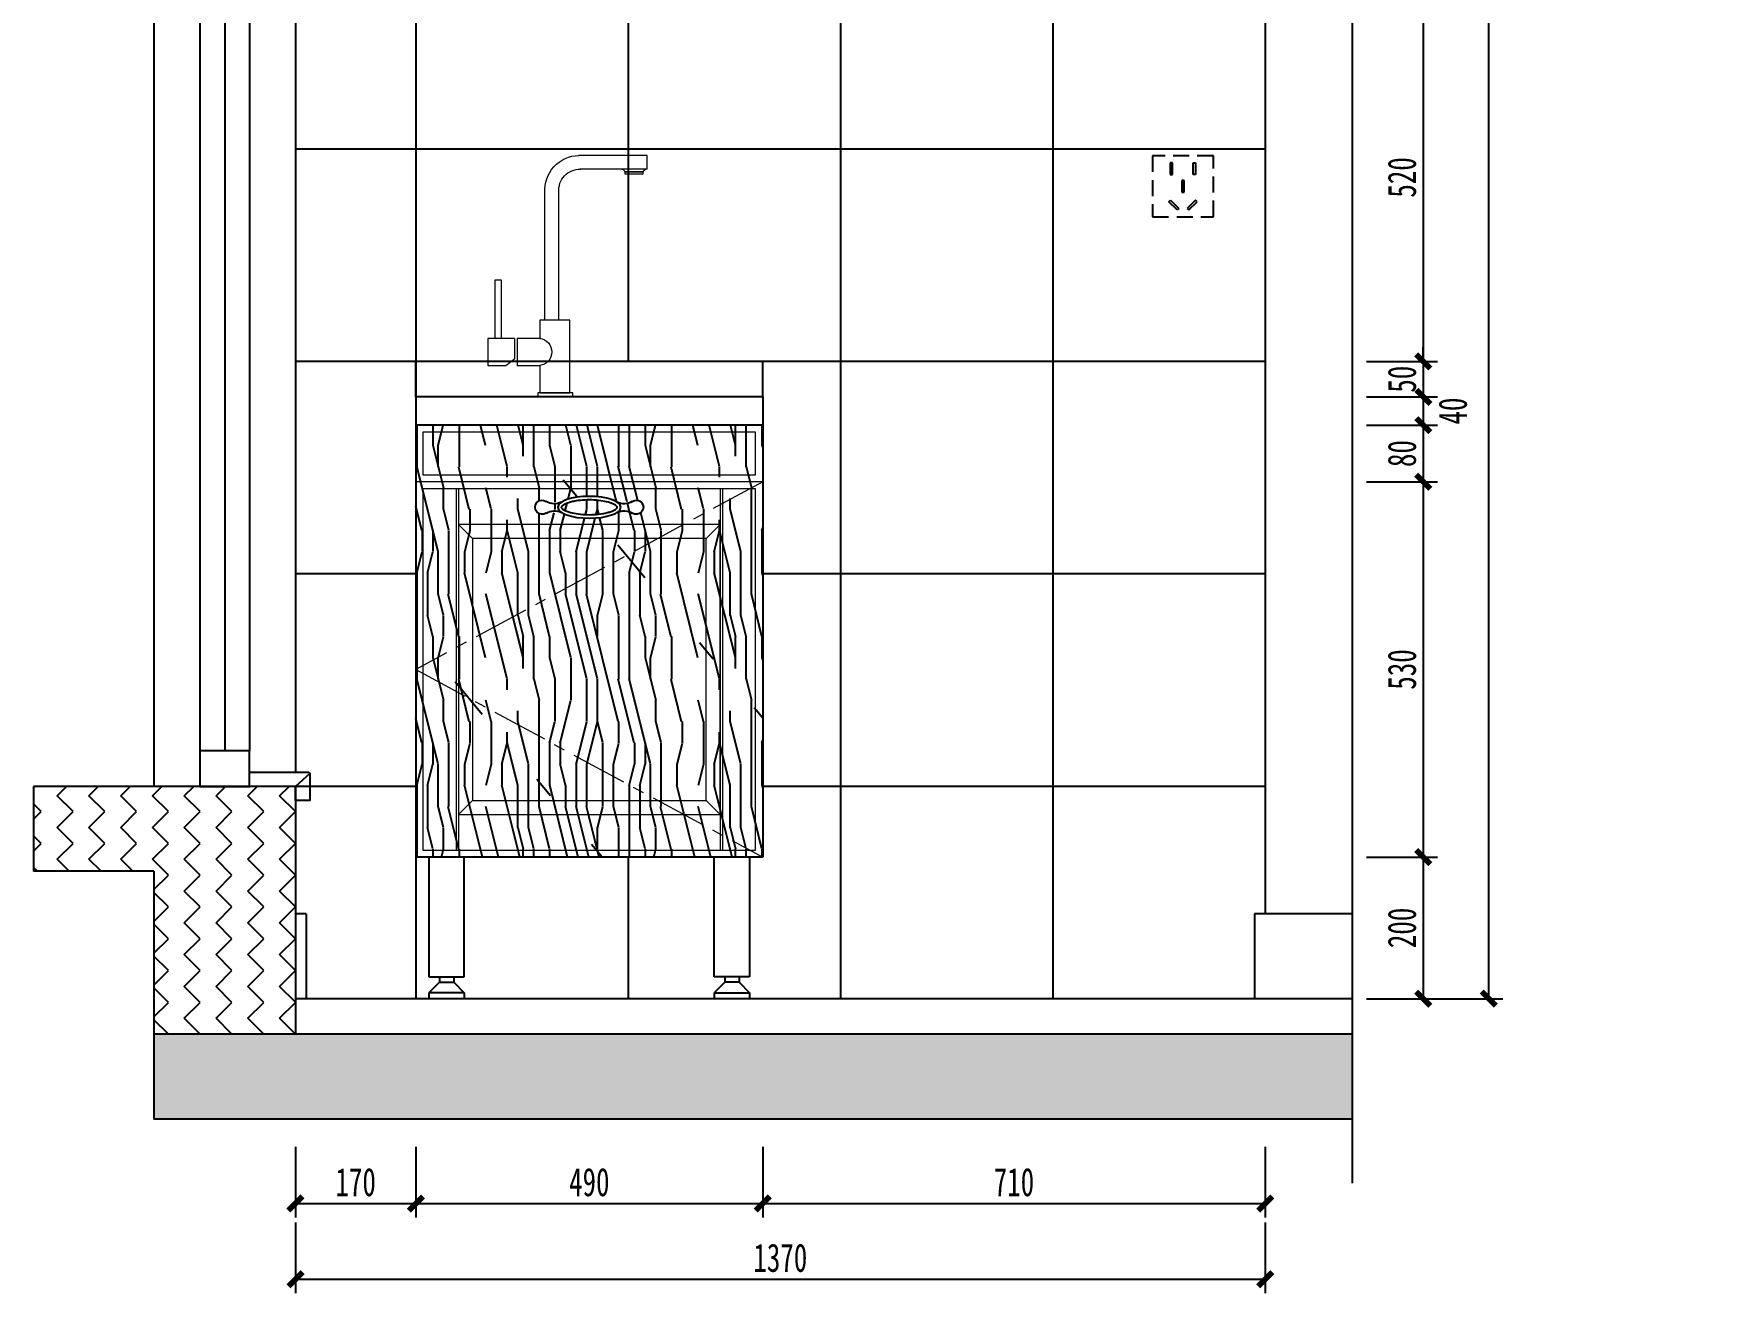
# Model space of a CAD drawing. Header units: millimetres. Extents: x 3111864 to 3154170, y -3068724 to -3044687.
# Drawn here: x 3144485 to 3146862, y -3051195 to -3049415 of the extents above; entities that cross this region are included whole.
import ezdxf

# ---------------------------------------------------------------- set-up
doc = ezdxf.new("R2010")
doc.units = ezdxf.units.MM
doc.header["$LTSCALE"] = 500
doc.header["$MEASUREMENT"] = 0
doc.header["$PDMODE"] = 2
doc.linetypes.add('CENTER', pattern=[50.8, 31.75, -6.35, 6.35, -6.35])
doc.linetypes.add('DASHED', pattern=[19.05, 12.7, -6.35])
doc.layers.get('0').update_dxf_attribs({"linetype": 'CONTINUOUS'})
doc.layers.get('DEFPOINTS').update_dxf_attribs({"linetype": 'CONTINUOUS'})
for name, color, linetype in [('A-土建墙（含管井、立管）', 6, 'CONTINUOUS'), ('E-开关插座点位', 7, 'DASHED'), ('E-楼板、墙体', 6, 'CONTINUOUS'), ('E-立面填充', 250, 'CONTINUOUS'), ('E-立面窗、幕墙', 146, 'CONTINUOUS'), ('E-立面轮廓线', 4, 'CONTINUOUS'), ('E-立面造型线', 3, 'CONTINUOUS'), ('W-尺寸', 5, 'CONTINUOUS'), ('W-索引符号', 2, 'CONTINUOUS'), ('ZB_厨柜', 7, 'CONTINUOUS'), ('柜体', 2, 'CONTINUOUS')]:
    doc.layers.add(name, color=color, linetype=linetype)
doc.layers.add('电器', color=85, linetype='CONTINUOUS', lineweight=15)
doc.layers.add('辅助线', color=252, linetype='CONTINUOUS', lineweight=13)
doc.styles.add('DIM', font='SimSun.ttf', dxfattribs={"width": 0.7})
doc.dimstyles.new('20', dxfattribs={"dimscale": 20, "dimtxt": 2, "dimasz": 1, "dimexe": 1, "dimexo": 1, "dimgap": 0.5, "dimtad": 1, "dimdec": 0, "dimzin": 0, "dimdsep": 46, "dimtxsty": 'DIM', "dimblk": 'ARCHTICK', "dimcen": 0, "dimclrd": 5, "dimclre": 5, "dimclrt": 35, "dimadec": 0, "dimazin": 0, "dimtfac": 0.5, "dimtdec": 0, "dimtix": 1, "dimtmove": 2, "dimatfit": 2, "dimldrblk": 'A', "dimfxl": 0, "dimtolj": 1, "dimtzin": 0, "dimlwd": -1, "dimlwe": -1, "dimarcsym": 0})

# ---------------------------------------------------------------- blocks, each defined once
blk = doc.blocks.new('182')
at = {"layer": 'ZB_厨柜', "color": 253}
for centre, radius, start, end in [((71329.5, -32480.6), 10, 55.1094, 304.8906), ((71346.9, -32452.8), 22.8, 239.4342, 295.2951), ((71445.2, -32452.8), 22.8, 244.7079, 300.5688), ((71462.5, -32480.6), 10, 234.9056, 124.8807), ((71346.9, -32508.5), 22.8, 64.7049, 120.5658), ((71445.2, -32508.4), 22.8, 59.4372, 115.298)]:
    blk.add_arc(centre, radius, start, end, dxfattribs=at)
blk.add_ellipse((71396, -32480.6), major_axis=(-44.6, 0), ratio=0.345562, dxfattribs=at)
blk.add_open_spline([(71356.4, -32480.6), (71356.4, -32480.6), (71356.4, -32480.7), (71356.4, -32480.8), (71356.5, -32480.9), (71356.7, -32481.3), (71356.8, -32481.5), (71357.3, -32482), (71357.5, -32482.3), (71358.6, -32483.2), (71359.5, -32483.8), (71361.9, -32485.1), (71363.4, -32485.8), (71366.6, -32487), (71368.5, -32487.6), (71372.5, -32488.6), (71374.6, -32489.1), (71380.7, -32490.1), (71384.9, -32490.6), (71393.4, -32491.1), (71397.8, -32491.1), (71406.4, -32490.7), (71410.6, -32490.2), (71418.3, -32489), (71421.8, -32488.1), (71426.8, -32486.5), (71428.6, -32485.8), (71431.5, -32484.4), (71432.7, -32483.7), (71434.2, -32482.6), (71434.6, -32482.2), (71435.2, -32481.5), (71435.4, -32481.2), (71435.6, -32480.9), (71435.6, -32480.8), (71435.7, -32480.6), (71435.7, -32480.6), (71435.7, -32480.6), (71435.7, -32480.5), (71435.6, -32480.4), (71435.6, -32480.2), (71435.3, -32479.9), (71435.2, -32479.7), (71434.7, -32479.2), (71434.5, -32478.9), (71433.4, -32478), (71432.4, -32477.3), (71429.9, -32476), (71428.5, -32475.3), (71425.1, -32474.1), (71423.2, -32473.5), (71419.1, -32472.5), (71416.9, -32472), (71410.7, -32471), (71406.5, -32470.6), (71397.9, -32470.1), (71393.5, -32470.1), (71384.9, -32470.6), (71380.8, -32471.1), (71373.1, -32472.4), (71369.6, -32473.3), (71364.7, -32474.9), (71363.1, -32475.6), (71360.3, -32476.9), (71359.2, -32477.6), (71357.8, -32478.7), (71357.4, -32479.1), (71356.8, -32479.8), (71356.6, -32480), (71356.5, -32480.4), (71356.4, -32480.5), (71356.4, -32480.6), (71356.4, -32480.6), (71356.4, -32480.6)], degree=3, knots=[0, 0, 0, 0, 0.09599, 0.09599, 0.19198, 0.19198, 0.28797, 0.28797, 0.38396, 0.38396, 0.56459, 0.56459, 0.74522, 0.74522, 0.92585, 0.92585, 1.10648, 1.10648, 1.409669, 1.409669, 1.712859, 1.712859, 2.016048, 2.016048, 2.319237, 2.319237, 2.516071, 2.516071, 2.712905, 2.712905, 2.839586, 2.839586, 2.966267, 2.966267, 3.06056, 3.06056, 3.154854, 3.154854, 3.249148, 3.249148, 3.343442, 3.343442, 3.437735, 3.437735, 3.532029, 3.532029, 3.714701, 3.714701, 3.897373, 3.897373, 4.080045, 4.080045, 4.262717, 4.262717, 4.567087, 4.567087, 4.871458, 4.871458, 5.175828, 5.175828, 5.480199, 5.480199, 5.672389, 5.672389, 5.86458, 5.86458, 5.989753, 5.989753, 6.114926, 6.114926, 6.208858, 6.208858, 6.283185, 6.283185, 6.283185, 6.283185], dxfattribs=at)
blk = doc.blocks.new('SDFDF')
at = {"layer": 'E-立面填充', "ltscale": 0.15}
h = blk.add_hatch(dxfattribs=at)
h.set_pattern_fill('PANEL', color=256, scale=300, angle=90, style=0, pattern_type=2)
h.set_pattern_definition([(50, (93675.53, -41357.24), (-229.81333, 192.8363), [60, -90, 30, -120]), (90, (93668.03, -41147.24), (-300, 2e-14), [60, -240]), (90, (93653.03, -41177.24), (-300, 2e-14), [30, -270]), (90, (93645.53, -41342.24), (-300, 2e-14), [15, -210, 15, -60]), (90, (93630.53, -41237.24), (-300, 2e-14), [60, -90, 15, -135]), (90, (93623.03, -41312.24), (-300, 2e-14), [45, -255]), (90, (93615.53, -41237.24), (-300, 2e-14), [90, -210]), (90, (93608.03, -41327.24), (-300, 2e-14), [60, -240]), (90, (93600.53, -41207.24), (-300, 2e-14), [150, -150]), (90, (93585.53, -41297.24), (-300, 2e-14), [30, -90, 60, -120]), (90, (93578.03, -41087.24), (-300, 2e-14), [60, -240]), (90, (93570.53, -41147.24), (-300, 2e-14), [30, -270]), (90, (93563.03, -41207.24), (-300, 2e-14), [30, -270]), (90, (93555.53, -41357.24), (-300, 2e-14), [60, -240]), (90, (93548.03, -41207.24), (-300, 2e-14), [60, -240]), (90, (93533.03, -41207.24), (-300, 2e-14), [60, -60, 60, -120]), (90, (93518.03, -41267.24), (-300, 2e-14), [30, -150, 60, -60]), (90, (93510.53, -41207.24), (-300, 2e-14), [90, -210]), (90, (93495.53, -41207.24), (-300, 2e-14), [60, -240]), (90, (93488.03, -41327.24), (-300, 2e-14), [90, -120, 30, -60]), (90, (93473.03, -41327.24), (-300, 2e-14), [150, -150]), (90, (93465.53, -41147.24), (-300, 2e-14), [30, -270]), (90, (93458.03, -41237.24), (-300, 2e-14), [60, -240]), (90, (93450.53, -41297.24), (-300, 2e-14), [30, -120, 30, -120]), (90, (93443.03, -41327.24), (-300, 2e-14), [30, -90, 60, -120]), (90, (93435.53, -41267.24), (-300, 2e-14), [30, -150, 30, -90]), (90, (93428.03, -41207.24), (-300, 2e-14), [90, -210]), (90, (93413.03, -41327.24), (-300, 2e-14), [60, -240]), (90, (93405.53, -41177.24), (-300, 2e-14), [30, -270]), (90, (93398.03, -41117.24), (-300, 2e-14), [30, -270]), (104.036243, (93653.03, -41147.245), (1e-08, 300), [30.9, -1206.03166]), (104.036243, (93585.53, -41117.245), (1e-08, 300), [30.9, -1206.03166]), (104.036243, (93405.53, -41147.245), (1e-08, 300), [30.9, -1206.03166]), (104.036243, (93518.03, -41237.245), (1e-08, 300), [30.9, -1206.03166]), (104.036243, (93473.03, -41177.245), (1e-08, 300), [30.9, -1206.03166]), (104.036243, (93495.53, -41147.245), (1e-08, 300), [30.9, -1206.03166]), (104.036243, (93443.03, -41297.245), (1e-08, 300), [30.9, -1206.03166]), (104.036243, (93458.03, -41177.245), (1e-08, 300), [30.9, -1206.03166]), (104.036243, (93570.53, -41117.245), (1e-08, 300), [61.8, -1175.13166]), (104.036243, (93548.03, -41147.245), (1e-08, 300), [61.8, -1175.13166]), (104.036243, (93533.03, -41147.245), (1e-08, 300), [61.8, -1175.13166]), (255.963757, (93630.53, -41237.245), (1e-08, -300), [30.9, -61.8, 30.9, -1113.33166]), (255.963757, (93585.53, -41297.245), (1e-08, -300), [30.9, -1206.03166]), (255.963757, (93450.53, -41297.245), (1e-08, -300), [61.8, -1175.13166]), (284.036243, (93668.03, -41147.245), (-1e-08, -300), [30.9, -1206.03166]), (75.963757, (93668.03, -41087.245), (-1e-08, 300), [30.9, -1206.03166]), (75.963757, (93563.03, -41177.245), (-1e-08, 300), [30.9, -1206.03166]), (75.963757, (93510.53, -41117.245), (-1e-08, 300), [30.9, -1206.03166]), (75.963757, (93488.03, -41237.245), (-1e-08, 300), [30.9, -1206.03166]), (75.963757, (93450.53, -41267.245), (-1e-08, 300), [30.9, -1206.03166]), (75.963757, (93435.53, -41237.245), (-1e-08, 300), [30.9, -1206.03166]), (75.963757, (93488.03, -41237.245), (-1e-08, 300), [30.9, -1206.03166]), (75.963757, (93443.03, -41147.245), (-1e-08, 300), [123.6, -1113.33166]), (75.963757, (93645.53, -41327.245), (-1e-08, 300), [123.6, -1113.33166]), (75.963757, (93623.03, -41297.245), (-1e-08, 300), [123.6, -1113.33166]), (75.963757, (93608.03, -41267.245), (-1e-08, 300), [30.9, -61.8, 61.8, -1082.43166]), (75.963757, (93585.53, -41267.245), (-1e-08, 300), [61.8, -61.8, 61.8, -1051.53166]), (75.963757, (93555.53, -41297.245), (-1e-08, 300), [123.6, -1113.33166]), (75.963757, (93533.03, -41327.245), (-1e-08, 300), [123.6, -1113.33166]), (75.963757, (93518.03, -41327.245), (-1e-08, 300), [123.6, -1113.33166]), (75.963757, (93428.03, -41117.245), (-1e-08, 300), [30.9, -1206.03166]), (75.96377, (93398.03, -41087.245), (-5.8e-05, 300), [61.8, -1175.13166]), (75.96377, (93413.03, -41267.245), (-5.8e-05, 300), [61.8, -1175.13166]), (75.96376, (93675.53, -41297.245), (-5e-06, 300), [123.6, -1113.33166]), (75.96376, (93465.53, -41117.245), (-5e-06, 300), [92.7, -1144.23166]), (75.96376, (93488.03, -41087.245), (-5e-06, 300), [185.4, -1051.53166])])
h.paths.add_polyline_path([(205447, -153647.9), (205937, -153647.9), (205937, -154257.9), (205447, -154257.9)])
edge = h.paths.add_edge_path(flags=16)
edge.add_arc((205625.5, -153763.8), 10, 55.1094, 304.8906)
edge = h.paths.add_edge_path(flags=16)
edge.add_arc((205758.5, -153763.8), 10, 234.9056, 484.8807)
edge = h.paths.add_edge_path(flags=16)
edge.add_ellipse((205692, -153763.8), major_axis=(44.6, 0), ratio=0.345562, start_angle=0, end_angle=360)
edge = h.paths.add_edge_path(flags=0)
edge.add_spline(control_points=[(205652.4, -153763.8), (205652.4, -153763.8), (205652.4, -153763.8), (205652.4, -153764), (205652.5, -153764.1), (205652.6, -153764.4), (205652.8, -153764.6), (205653.2, -153765.1), (205653.5, -153765.4), (205654.6, -153766.3), (205655.5, -153767), (205657.9, -153768.3), (205659.3, -153768.9), (205662.6, -153770.1), (205664.4, -153770.7), (205668.4, -153771.8), (205670.6, -153772.2), (205676.7, -153773.3), (205680.8, -153773.7), (205689.4, -153774.2), (205693.8, -153774.2), (205702.4, -153773.8), (205706.5, -153773.4), (205714.3, -153772.1), (205717.8, -153771.3), (205722.8, -153769.7), (205724.5, -153769), (205727.5, -153767.6), (205728.7, -153766.8), (205730.1, -153765.7), (205730.6, -153765.3), (205731.2, -153764.6), (205731.4, -153764.4), (205731.6, -153764), (205731.6, -153763.9), (205731.6, -153763.8), (205731.6, -153763.8), (205731.6, -153763.7), (205731.6, -153763.7), (205731.6, -153763.5), (205731.5, -153763.4), (205731.3, -153763), (205731.2, -153762.8), (205730.7, -153762.3), (205730.4, -153762), (205729.3, -153761.1), (205728.4, -153760.5), (205725.9, -153759.1), (205724.4, -153758.5), (205721.1, -153757.3), (205719.2, -153756.7), (205715.1, -153755.6), (205712.9, -153755.2), (205706.7, -153754.2), (205702.5, -153753.7), (205693.9, -153753.3), (205689.5, -153753.3), (205680.9, -153753.8), (205676.7, -153754.2), (205669.1, -153755.6), (205665.6, -153756.4), (205660.7, -153758), (205659.1, -153758.7), (205656.3, -153760.1), (205655.1, -153760.8), (205653.8, -153761.9), (205653.3, -153762.3), (205652.8, -153762.9), (205652.6, -153763.2), (205652.4, -153763.5), (205652.4, -153763.6), (205652.4, -153763.7), (205652.4, -153763.7), (205652.4, -153763.8)], knot_values=[0, 0, 0, 0, 0.09599, 0.09599, 0.19198, 0.19198, 0.28797, 0.28797, 0.38396, 0.38396, 0.56459, 0.56459, 0.74522, 0.74522, 0.92585, 0.92585, 1.10648, 1.10648, 1.409669, 1.409669, 1.712859, 1.712859, 2.016048, 2.016048, 2.319237, 2.319237, 2.516071, 2.516071, 2.712905, 2.712905, 2.839586, 2.839586, 2.966267, 2.966267, 3.06056, 3.06056, 3.154854, 3.154854, 3.249148, 3.249148, 3.343442, 3.343442, 3.437735, 3.437735, 3.532029, 3.532029, 3.714701, 3.714701, 3.897373, 3.897373, 4.080045, 4.080045, 4.262717, 4.262717, 4.567087, 4.567087, 4.871458, 4.871458, 5.175828, 5.175828, 5.480199, 5.480199, 5.672389, 5.672389, 5.86458, 5.86458, 5.989753, 5.989753, 6.114926, 6.114926, 6.208858, 6.208858, 6.283185, 6.283185, 6.283185, 6.283185], degree=3, periodic=0)
edge = h.paths.add_edge_path(flags=16)
edge.add_arc((205642.8, -153735.9), 22.8, 239.4342, 295.2951)
edge = h.paths.add_edge_path(flags=16)
edge.add_arc((205642.8, -153791.6), 22.8, 64.7049, 120.5658)
edge = h.paths.add_edge_path(flags=16)
edge.add_arc((205741.2, -153735.9), 22.8, 244.7079, 300.5688)
edge = h.paths.add_edge_path(flags=16)
edge.add_arc((205741.2, -153791.6), 22.8, 59.4372, 115.298)
at = {"layer": 'E-立面造型线', "ltscale": 0.15}
for p, q in [((205447, -153607.9), (205447, -153557.9)), ((205447, -153557.9), (205937, -153557.9)), ((205937, -153607.9), (205937, -153557.9)), ((205447, -153607.9), (205447, -153647.9)), ((205447, -153607.9), (205937, -153607.9)), ((205937, -153607.9), (205937, -153647.9)), ((205447, -153647.9), (205447, -154257.9)), ((205447, -153647.9), (205937, -153647.9)), ((205937, -153647.9), (205937, -154257.9)), ((205447, -154257.9), (205937, -154257.9)), ((205465.4, -154257.9), (205465.4, -154426.9)), ((205515.4, -154426.9), (205515.4, -154257.9)), ((205868.6, -154426.9), (205868.6, -154257.9)), ((205918.6, -154257.9), (205918.6, -154426.9)), ((205465.4, -154426.9), (205515.4, -154426.9)), ((205918.6, -154426.9), (205868.6, -154426.9))]:
    blk.add_line(p, q, dxfattribs=at)
at = {"layer": '柜体', "color": 35}
for p, q in [((205480.2, -154434.7), (205465.4, -154449.8)), ((205480.2, -154426.9), (205480.2, -154434.7)), ((205480.2, -154434.7), (205500.5, -154434.7)), ((205500.5, -154426.9), (205500.5, -154434.7)), ((205500.5, -154434.7), (205515.4, -154449.8)), ((205883.5, -154434.7), (205868.6, -154449.8)), ((205883.5, -154426.9), (205883.5, -154434.7)), ((205903.8, -154434.7), (205883.5, -154434.7)), ((205903.8, -154426.9), (205903.8, -154434.7)), ((205903.8, -154434.7), (205918.6, -154449.8)), ((205465.4, -154449.8), (205465.4, -154457.9)), ((205515.4, -154449.8), (205465.4, -154449.8)), ((205515.4, -154449.8), (205515.4, -154457.9)), ((205868.6, -154449.8), (205868.6, -154457.9)), ((205868.6, -154449.8), (205918.6, -154449.8)), ((205918.6, -154449.8), (205918.6, -154457.9))]:
    blk.add_line(p, q, dxfattribs=at)
at = {"layer": '电器'}
for p, q in [((205610.2, -153266.9), (205707, -153266.9)), ((205610.2, -153286.1), (205610.2, -153266.9)), ((205610.2, -153286.1), (205705, -153286.1)), ((205641.7, -153289.9), (205615.8, -153289.9)), ((205735.2, -153499.6), (205735.2, -153318.5)), ((205754.6, -153499.6), (205754.6, -153319.4)), ((205719.4, -153602), (205719.4, -153499.6)), ((205719.4, -153499.6), (205761.8, -153499.6)), ((205761.8, -153499.6), (205761.8, -153525.2)), ((205761.8, -153499.6), (205761.8, -153525.2)), ((205761.8, -153525.2), (205793.8, -153525.2)), ((205793.8, -153525.2), (205793.8, -153563.6)), ((205797.7, -153525.2), (205797.7, -153554.3)), ((205797.7, -153525.2), (205835.4, -153525.2)), ((205835.4, -153525.2), (205835.4, -153563.6)), ((205810.1, -153563.6), (205797.7, -153554.3)), ((205761.8, -153563.6), (205761.8, -153602)), ((205793.8, -153563.6), (205761.8, -153563.6)), ((205835.4, -153563.6), (205810.1, -153563.6)), ((205761.8, -153602), (205719.4, -153602))]:
    blk.add_line(p, q, dxfattribs=at)
for points in [[(205615.8, -153289.9), (205641.6, -153289.9), (205641.6, -153292.8), (205615.8, -153292.8)], [(205816.5, -153525.2), (205825, -153525.2), (205825, -153442.6), (205816.5, -153442.6)], [(205715.4, -153602), (205764.8, -153602), (205764.8, -153608), (205715.4, -153608)]]:
    blk.add_lwpolyline(points, close=True, dxfattribs=at)
for centre, radius, start, end in [((205706, -153315.6), 48.7, 355.591, 88.899), ((205608.7, -153293), 7.67, 23.5106, 63.9789), ((205648.7, -153293), 7.67, 116.0211, 156.4894), ((205704.7, -153316.6), 30.5, 356.3688, 90.5792), ((205764.2, -153544.4), 19.3, 96.9665, 263.0335)]:
    blk.add_arc(centre, radius, start, end, dxfattribs=at)
at = {"layer": '辅助线', "color": 252}
for p, q in [((205447, -153727.9), (205937, -153727.9)), ((205507, -153737.9), (205507, -154247.9)), ((205877, -153737.9), (205877, -154247.9)), ((205527, -153807.9), (205507, -153787.9)), ((205857, -153807.9), (205877, -153787.9)), ((205527, -154177.9), (205507, -154197.9)), ((205857, -154177.9), (205877, -154197.9))]:
    blk.add_line(p, q, dxfattribs=at)
at = {"layer": '辅助线', "color": 136, "linetype": 'CENTER', "ltscale": 0.005}
for p, q in [((205447, -153727.9), (205937, -153992.9)), ((205937, -153992.9), (205447, -154257.9))]:
    blk.add_line(p, q, dxfattribs=at)
at = {"layer": '辅助线', "color": 250}
for p, q in [((205504, -153737.9), (205504, -154247.9)), ((205880, -153737.9), (205880, -154247.9))]:
    blk.add_line(p, q, dxfattribs=at)
for points in [[(205457, -153657.9), (205927, -153657.9), (205927, -153717.9), (205457, -153717.9)], [(205927, -154247.9), (205457, -154247.9), (205457, -153737.9), (205927, -153737.9)]]:
    blk.add_lwpolyline(points, close=True, dxfattribs=at)
at = {"layer": '辅助线', "color": 252}
for points in [[(205877, -154197.9), (205507, -154197.9), (205507, -153787.9), (205877, -153787.9)], [(205857, -154177.9), (205527, -154177.9), (205527, -153807.9), (205857, -153807.9)]]:
    blk.add_lwpolyline(points, close=True, dxfattribs=at)
at = {"layer": 'ZB_厨柜', "color": 253}
blk.add_blockref('182', (134296, -121283.2), dxfattribs=at)
blk = doc.blocks.new('A$C58A001DC')
at = {"layer": 'E-开关插座点位', "ltscale": 0.004, "elevation": -1470}
blk.add_lwpolyline([(96, 25.7), (0, 25.7), (0, 121.7), (96, 121.7)], close=True, dxfattribs=at)
at = {"layer": 'E-开关插座点位', "color": 8, "ltscale": 0.004, "elevation": -1470}
for points in [[(28.4, 92.5), (32, 92.5), (32, 110.9), (28.4, 110.9)], [(28.4, 92.5), (32, 92.5), (32, 110.9), (28.4, 110.9)], [(68, 92.5), (64.4, 92.5), (64.4, 110.9), (68, 110.9)], [(68, 92.5), (64.4, 92.5), (64.4, 110.9), (68, 110.9)], [(50, 64.4), (46.4, 64.4), (46.4, 82.9), (50, 82.9)], [(50, 64.4), (46.4, 64.4), (46.4, 82.9), (50, 82.9)], [(25.9, 49.4), (28.5, 52), (41.5, 38.9), (39, 36.4)], [(25.9, 49.4), (28.5, 52), (41.5, 38.9), (39, 36.4)], [(70.4, 49.4), (67.8, 52), (54.8, 38.9), (57.4, 36.4)], [(70.4, 49.4), (67.8, 52), (54.8, 38.9), (57.4, 36.4)]]:
    blk.add_lwpolyline(points, close=True, dxfattribs=at)
blk = doc.blocks.new('*U1124')
at = {"color": 35}
blk.add_lwpolyline([(85.19, 0), (1.44, 0), (2.55, -1.43, -0.901243), (2.15, -1.81), (-2.15, 1.81, 0.901243), (-2.55, 1.43), (-1.44, 0), (-85.19, 0)], format="xyb", dxfattribs=at)
blk = doc.blocks.new('_ArchTick')
at = {"color": 0, "linetype": 'ByBlock', "const_width": 0.4}
blk.add_lwpolyline([(-0.5, -0.5), (0.5, 0.5)], dxfattribs=at)
blk = doc.blocks.new('*D1129')
at = {"layer": 'DEFPOINTS', "color": 0, "ltscale": 100}
for p in [(3146216.4, -3049358.5), (3145515.1, -3049878.5), (3146448.4, -3049878.5)]:
    blk.add_point(p, dxfattribs=at)
at = {"layer": 'W-尺寸', "color": 5, "ltscale": 100}
for p, q in [((3146368.4, -3049358.5), (3146468.4, -3049358.5)), ((3146448.4, -3049358.5), (3146448.4, -3049878.5)), ((3146368.4, -3049878.5), (3146468.4, -3049878.5))]:
    blk.add_line(p, q, dxfattribs=at)
at = {"layer": 'W-尺寸', "color": 5, "ltscale": 100, "xscale": 20, "yscale": 20, "zscale": 20}
for p, rotation in [((3146448.4, -3049358.5), 90), ((3146448.4, -3049878.5), 270)]:
    blk.add_blockref('_ArchTick', p, dxfattribs=dict(at, rotation=rotation))
at = {"layer": 'W-尺寸', "color": 35, "ltscale": 100, "insert": (3146418.4, -3049618.5), "char_height": 40, "attachment_point": 5, "rotation": 90, "style": 'DIM'}
blk.add_mtext('\\A1;520', dxfattribs=at)
blk = doc.blocks.new('A')
for p, q in [((-1.44, 1.15), (-1.09, 1.44)), ((-1.09, 1.44), (0, 0)), ((-0.37, 0), (-2.13, 0)), ((-1.44, 1.15), (-0.37, 0)), ((-1.44, -1.15), (-0.37, 0)), ((-1.09, -1.44), (0, 0)), ((-1.44, -1.15), (-1.09, -1.44))]:
    blk.add_line(p, q)
for points in [[(-1.44, 1.15), (-1.09, 1.44), (-0.37, 0), (0, 0)], [(-1.44, -1.15), (-1.09, -1.44), (-0.37, 0), (0, 0)]]:
    blk.add_solid(points)
blk = doc.blocks.new('*D1130')
at = {"layer": 'DEFPOINTS', "color": 0, "ltscale": 100}
for p in [(3145515.1, -3049878.5), (3145515.1, -3049928.5), (3146448.4, -3049928.5)]:
    blk.add_point(p, dxfattribs=at)
at = {"layer": 'W-尺寸', "color": 5, "ltscale": 100}
for p, q in [((3146448.4, -3049878.5), (3146448.4, -3049858.5)), ((3146368.4, -3049878.5), (3146468.4, -3049878.5)), ((3146448.4, -3049878.5), (3146448.4, -3049928.5)), ((3146368.4, -3049928.5), (3146468.4, -3049928.5)), ((3146448.4, -3049928.5), (3146448.4, -3049948.5))]:
    blk.add_line(p, q, dxfattribs=at)
at = {"layer": 'W-尺寸', "color": 5, "ltscale": 100, "xscale": 20, "yscale": 20, "zscale": 20}
for p, rotation in [((3146448.4, -3049878.5), 270), ((3146448.4, -3049928.5), 90)]:
    blk.add_blockref('_ArchTick', p, dxfattribs=dict(at, rotation=rotation))
at = {"layer": 'W-尺寸', "color": 35, "ltscale": 100, "insert": (3146418.4, -3049903.5), "char_height": 40, "attachment_point": 5, "rotation": 90, "style": 'DIM'}
blk.add_mtext('\\A1;50', dxfattribs=at)
blk = doc.blocks.new('*D1131')
at = {"layer": 'DEFPOINTS', "color": 0, "ltscale": 100}
for p in [(3145515.1, -3049928.5), (3145515.1, -3049968.5), (3146448.4, -3049968.5)]:
    blk.add_point(p, dxfattribs=at)
at = {"layer": 'W-尺寸', "color": 5, "ltscale": 100}
for p, q in [((3146368.4, -3049928.5), (3146468.4, -3049928.5)), ((3146448.4, -3049928.5), (3146448.4, -3049968.5)), ((3146368.4, -3049968.5), (3146468.4, -3049968.5))]:
    blk.add_line(p, q, dxfattribs=at)
at = {"layer": 'W-尺寸', "color": 5, "ltscale": 100, "xscale": 20, "yscale": 20, "zscale": 20}
for p, rotation in [((3146448.4, -3049928.5), 90), ((3146448.4, -3049968.5), 270)]:
    blk.add_blockref('_ArchTick', p, dxfattribs=dict(at, rotation=rotation))
at = {"layer": 'W-尺寸', "color": 35, "ltscale": 100, "insert": (3146490.3, -3049948.5), "char_height": 40, "attachment_point": 5, "rotation": 90, "style": 'DIM'}
blk.add_mtext('\\A1;40', dxfattribs=at)
blk = doc.blocks.new('*D1132')
at = {"layer": 'DEFPOINTS', "color": 0, "ltscale": 100}
for p in [(3145515.1, -3049968.5), (3145515.1, -3050048.5), (3146448.4, -3050048.5)]:
    blk.add_point(p, dxfattribs=at)
at = {"layer": 'W-尺寸', "color": 5, "ltscale": 100}
for p, q in [((3146368.4, -3049968.5), (3146468.4, -3049968.5)), ((3146448.4, -3049968.5), (3146448.4, -3050048.5)), ((3146368.4, -3050048.5), (3146468.4, -3050048.5))]:
    blk.add_line(p, q, dxfattribs=at)
at = {"layer": 'W-尺寸', "color": 5, "ltscale": 100, "xscale": 20, "yscale": 20, "zscale": 20}
for p, rotation in [((3146448.4, -3049968.5), 90), ((3146448.4, -3050048.5), 270)]:
    blk.add_blockref('_ArchTick', p, dxfattribs=dict(at, rotation=rotation))
at = {"layer": 'W-尺寸', "color": 35, "ltscale": 100, "insert": (3146418.4, -3050008.5), "char_height": 40, "attachment_point": 5, "rotation": 90, "style": 'DIM'}
blk.add_mtext('\\A1;80', dxfattribs=at)
blk = doc.blocks.new('*D1133')
at = {"layer": 'DEFPOINTS', "color": 0, "ltscale": 100}
for p in [(3145515.1, -3050048.5), (3145515.1, -3050578.5), (3146448.4, -3050578.5)]:
    blk.add_point(p, dxfattribs=at)
at = {"layer": 'W-尺寸', "color": 5, "ltscale": 100}
for p, q in [((3146368.4, -3050048.5), (3146468.4, -3050048.5)), ((3146448.4, -3050048.5), (3146448.4, -3050578.5)), ((3146368.4, -3050578.5), (3146468.4, -3050578.5))]:
    blk.add_line(p, q, dxfattribs=at)
at = {"layer": 'W-尺寸', "color": 5, "ltscale": 100, "xscale": 20, "yscale": 20, "zscale": 20}
for p, rotation in [((3146448.4, -3050048.5), 90), ((3146448.4, -3050578.5), 270)]:
    blk.add_blockref('_ArchTick', p, dxfattribs=dict(at, rotation=rotation))
at = {"layer": 'W-尺寸', "color": 35, "ltscale": 100, "insert": (3146418.4, -3050313.5), "char_height": 40, "attachment_point": 5, "rotation": 90, "style": 'DIM'}
blk.add_mtext('\\A1;530', dxfattribs=at)
blk = doc.blocks.new('*D1134')
at = {"layer": 'DEFPOINTS', "color": 0, "ltscale": 100}
for p in [(3145515.1, -3050578.5), (3145528.5, -3050778.5), (3146448.4, -3050778.5)]:
    blk.add_point(p, dxfattribs=at)
at = {"layer": 'W-尺寸', "color": 5, "ltscale": 100}
for p, q in [((3146368.4, -3050578.5), (3146468.4, -3050578.5)), ((3146448.4, -3050578.5), (3146448.4, -3050778.5)), ((3146368.4, -3050778.5), (3146468.4, -3050778.5))]:
    blk.add_line(p, q, dxfattribs=at)
at = {"layer": 'W-尺寸', "color": 5, "ltscale": 100, "xscale": 20, "yscale": 20, "zscale": 20}
for p, rotation in [((3146448.4, -3050578.5), 90), ((3146448.4, -3050778.5), 270)]:
    blk.add_blockref('_ArchTick', p, dxfattribs=dict(at, rotation=rotation))
at = {"layer": 'W-尺寸', "color": 35, "ltscale": 100, "insert": (3146418.4, -3050678.5), "char_height": 40, "attachment_point": 5, "rotation": 90, "style": 'DIM'}
blk.add_mtext('\\A1;200', dxfattribs=at)
blk = doc.blocks.new('*D1135')
at = {"layer": 'DEFPOINTS', "color": 0, "ltscale": 100}
for p in [(3146368.4, -3047848.5), (3146540.9, -3047848.5), (3146390.5, -3050778.5)]:
    blk.add_point(p, dxfattribs=at)
at = {"layer": 'W-尺寸', "color": 5, "ltscale": 100}
for p, q in [((3146460.9, -3047848.5), (3146560.9, -3047848.5)), ((3146540.9, -3050778.5), (3146540.9, -3047848.5)), ((3146460.9, -3050778.5), (3146560.9, -3050778.5))]:
    blk.add_line(p, q, dxfattribs=at)
at = {"layer": 'W-尺寸', "color": 5, "ltscale": 100, "xscale": 20, "yscale": 20, "zscale": 20}
for p, rotation in [((3146540.9, -3047848.5), 90), ((3146540.9, -3050778.5), 270)]:
    blk.add_blockref('_ArchTick', p, dxfattribs=dict(at, rotation=rotation))
at = {"layer": 'W-尺寸', "color": 35, "ltscale": 100, "insert": (3146510.9, -3049313.5), "char_height": 40, "attachment_point": 5, "rotation": 90, "style": 'DIM'}
blk.add_mtext('\\A1;2930', dxfattribs=at)
blk = doc.blocks.new('*D1138')
at = {"layer": 'DEFPOINTS', "color": 0, "ltscale": 100}
for p in [(3145025.1, -3050578.5), (3144855, -3050605.4), (3145025.1, -3051067.7)]:
    blk.add_point(p, dxfattribs=at)
at = {"layer": 'W-尺寸', "color": 5, "ltscale": 100}
for p, q in [((3144855, -3050987.7), (3144855, -3051087.7)), ((3145025.1, -3050987.7), (3145025.1, -3051087.7)), ((3144855, -3051067.7), (3145025.1, -3051067.7))]:
    blk.add_line(p, q, dxfattribs=at)
at = {"layer": 'W-尺寸', "color": 5, "ltscale": 100, "xscale": 20, "yscale": 20, "zscale": 20, "rotation": 180}
blk.add_blockref('_ArchTick', (3144855, -3051067.7), dxfattribs=at)
at = {"layer": 'W-尺寸', "color": 5, "ltscale": 100, "xscale": 20, "yscale": 20, "zscale": 20}
blk.add_blockref('_ArchTick', (3145025.1, -3051067.7), dxfattribs=at)
at = {"layer": 'W-尺寸', "color": 35, "ltscale": 100, "insert": (3144940, -3051037.7), "char_height": 40, "attachment_point": 5, "style": 'DIM'}
blk.add_mtext('\\A1;170', dxfattribs=at)
blk = doc.blocks.new('*D1139')
at = {"layer": 'DEFPOINTS', "color": 0, "ltscale": 100}
for p in [(3145515.1, -3050542.1), (3145025.1, -3050578.5), (3145515.1, -3051067.7)]:
    blk.add_point(p, dxfattribs=at)
at = {"layer": 'W-尺寸', "color": 5, "ltscale": 100}
for p, q in [((3145025.1, -3050987.7), (3145025.1, -3051087.7)), ((3145515.1, -3050987.7), (3145515.1, -3051087.7)), ((3145025.1, -3051067.7), (3145515.1, -3051067.7))]:
    blk.add_line(p, q, dxfattribs=at)
at = {"layer": 'W-尺寸', "color": 5, "ltscale": 100, "xscale": 20, "yscale": 20, "zscale": 20, "rotation": 180}
blk.add_blockref('_ArchTick', (3145025.1, -3051067.7), dxfattribs=at)
at = {"layer": 'W-尺寸', "color": 5, "ltscale": 100, "xscale": 20, "yscale": 20, "zscale": 20}
blk.add_blockref('_ArchTick', (3145515.1, -3051067.7), dxfattribs=at)
at = {"layer": 'W-尺寸', "color": 35, "ltscale": 100, "insert": (3145270.1, -3051037.7), "char_height": 40, "attachment_point": 5, "style": 'DIM'}
blk.add_mtext('\\A1;490', dxfattribs=at)
blk = doc.blocks.new('*D1140')
at = {"layer": 'DEFPOINTS', "color": 0, "ltscale": 100}
for p in [(3145515.1, -3050542.1), (3146225.1, -3050542.1), (3146225.1, -3051067.7)]:
    blk.add_point(p, dxfattribs=at)
at = {"layer": 'W-尺寸', "color": 5, "ltscale": 100}
for p, q in [((3145515.1, -3050987.7), (3145515.1, -3051087.7)), ((3146225.1, -3050987.7), (3146225.1, -3051087.7)), ((3145515.1, -3051067.7), (3146225.1, -3051067.7))]:
    blk.add_line(p, q, dxfattribs=at)
at = {"layer": 'W-尺寸', "color": 5, "ltscale": 100, "xscale": 20, "yscale": 20, "zscale": 20, "rotation": 180}
blk.add_blockref('_ArchTick', (3145515.1, -3051067.7), dxfattribs=at)
at = {"layer": 'W-尺寸', "color": 5, "ltscale": 100, "xscale": 20, "yscale": 20, "zscale": 20}
blk.add_blockref('_ArchTick', (3146225.1, -3051067.7), dxfattribs=at)
at = {"layer": 'W-尺寸', "color": 35, "ltscale": 100, "insert": (3145870.1, -3051037.7), "char_height": 40, "attachment_point": 5, "style": 'DIM'}
blk.add_mtext('\\A1;710', dxfattribs=at)
blk = doc.blocks.new('*D1141')
at = {"layer": 'DEFPOINTS', "color": 0, "ltscale": 100}
for p in [(3144855, -3050987.7), (3146225.1, -3050987.7), (3146225.1, -3051174.6)]:
    blk.add_point(p, dxfattribs=at)
at = {"layer": 'W-尺寸', "color": 5, "ltscale": 100}
for p, q in [((3144855, -3051094.6), (3144855, -3051194.6)), ((3146225.1, -3051094.6), (3146225.1, -3051194.6)), ((3144855, -3051174.6), (3146225.1, -3051174.6))]:
    blk.add_line(p, q, dxfattribs=at)
at = {"layer": 'W-尺寸', "color": 5, "ltscale": 100, "xscale": 20, "yscale": 20, "zscale": 20, "rotation": 180}
blk.add_blockref('_ArchTick', (3144855, -3051174.6), dxfattribs=at)
at = {"layer": 'W-尺寸', "color": 5, "ltscale": 100, "xscale": 20, "yscale": 20, "zscale": 20}
blk.add_blockref('_ArchTick', (3146225.1, -3051174.6), dxfattribs=at)
at = {"layer": 'W-尺寸', "color": 35, "ltscale": 100, "insert": (3145540, -3051144.6), "char_height": 40, "attachment_point": 5, "style": 'DIM'}
blk.add_mtext('\\A1;1370', dxfattribs=at)

msp = doc.modelspace()

# ---------------------------------------------------------------- hatches: boundary and pattern name
at = {"layer": 'E-立面填充', "ltscale": 0.15}
h = msp.add_hatch(dxfattribs=at)
h.set_pattern_fill('ZIGZAG', color=256, scale=10, angle=45, style=0)
h.set_pattern_definition([(135, (3144855.036, -3050828.548), (-4e-15, 44.9013), [31.75, -31.75]), (45, (3144832.585, -3050806.097), (44.9013, 4e-15), [31.75, -31.75])])
h.paths.add_polyline_path([(3144485.036, -3050478.548), (3144855.036, -3050478.548), (3144855.036, -3050828.548), (3144655.036, -3050828.548), (3144655.036, -3050598.548), (3144485.036, -3050598.548)])
h = msp.add_hatch(color=256, dxfattribs=at)
edge = h.paths.add_edge_path(flags=17)
edge.add_line((3150955.058, -3050828.548), (3150955.058, -3050948.548))
h.paths.add_polyline_path([(3146348.558, -3050948.548), (3146348.558, -3050828.548), (3144655.036, -3050828.548), (3144655.036, -3050948.548)])

# ---------------------------------------------------------------- linework, layer by layer
at = {"layer": 'A-土建墙（含管井、立管）', "color": 6}
for p, q in [((3146348.558, -3050828.548), (3144655.036, -3050828.548)), ((3146348.558, -3050948.548), (3144655.036, -3050948.548))]:
    msp.add_line(p, q, dxfattribs=at)
at = {"layer": 'E-楼板、墙体'}
for p, q in [((3144855.036, -3050478.548), (3144485.036, -3050478.548)), ((3144485.036, -3050478.548, 0), (3144485.036, -3050598.548, 0)), ((3144855.036, -3050478.548), (3144855.036, -3050828.548)), ((3144655.036, -3050598.548), (3144485.036, -3050598.548)), ((3144655.036, -3050598.548), (3144655.036, -3050948.548))]:
    msp.add_line(p, q, dxfattribs=at)
at = {"layer": 'E-立面窗、幕墙'}
for p, q in [((3144655.036, -3048178.548), (3144655.036, -3050478.548)), ((3144855.036, -3048178.548), (3144855.036, -3050458.548)), ((3144720.036, -3048228.548), (3144720.036, -3050428.548)), ((3144755.036, -3048228.548), (3144755.036, -3050428.548)), ((3144790.036, -3048228.548), (3144790.036, -3050428.548))]:
    msp.add_line(p, q, dxfattribs=at)
msp.add_lwpolyline([(3144790.036, -3050428.548), (3144720.036, -3050428.548), (3144720.036, -3050478.548), (3144790.036, -3050478.548)], close=True, dxfattribs=at)
at = {"layer": 'E-立面轮廓线'}
msp.add_line((3146348.558, -3050778.548), (3144855.036, -3050778.548), dxfattribs=at)
at = {"layer": 'E-立面造型线', "ltscale": 0.15}
for p, q in [((3146225.058, -3047848.548), (3146225.058, -3050658.548)), ((3144870.036, -3050658.548), (3144855.036, -3050658.548)), ((3144870.036, -3050658.548), (3144870.036, -3050778.548)), ((3144870.036, -3050658.548), (3144870.036, -3050778.548)), ((3146348.558, -3050658.548), (3146210.058, -3050658.548)), ((3146210.058, -3050658.548), (3146210.058, -3050778.548))]:
    msp.add_line(p, q, dxfattribs=at)
at = {"layer": 'E-立面造型线', "color": 251}
for p, q in [((3145025.058, -3049358.548), (3145025.058, -3050778.548)), ((3145325.058, -3049358.548), (3145325.058, -3049878.548)), ((3145625.058, -3049358.548), (3145625.058, -3050778.548)), ((3145925.058, -3049358.548), (3145925.058, -3050778.548)), ((3146225.058, -3049578.548), (3144855.036, -3049578.548)), ((3146225.058, -3049878.548), (3144855.036, -3049878.548)), ((3145025.058, -3050178.548), (3144855.036, -3050178.548)), ((3146225.058, -3050178.548), (3145515.058, -3050178.548)), ((3145025.058, -3050478.548), (3144855.036, -3050478.548)), ((3146225.058, -3050478.548), (3145515.058, -3050478.548)), ((3145325.058, -3050578.548), (3145325.058, -3050778.548))]:
    msp.add_line(p, q, dxfattribs=at)
at = {"layer": 'E-立面造型线', "ltscale": 0.15}
msp.add_lwpolyline([(3144790.036, -3050458.548), (3144873.036, -3050458.548), (3144875.036, -3050460.548), (3144875.036, -3050498.548), (3144855.036, -3050498.548), (3144855.036, -3050478.548), (3144790.036, -3050478.548), (3144790.036, -3050458.548), (3144873.036, -3050458.548), (3144875.036, -3050460.548), (3144855.036, -3050478.548)], dxfattribs=at)

# ---------------------------------------------------------------- block references
at = {"xscale": -1}
msp.add_blockref('SDFDF', (3350962.058, -2896320.599), dxfattribs=at)
at = {"color": 2, "xscale": -0.8958333333139308, "yscale": 0.8958333333139308, "zscale": 0.8958333333333334}
msp.add_blockref('A$C58A001DC', (3146151.913, -3049697.075, 1316.875), dxfattribs=at)
at = {"layer": 'W-索引符号', "color": 1, "xscale": 20, "yscale": 20, "zscale": 20, "rotation": 270}
msp.add_blockref('*U1124', (3146348.558, -3049335.133), dxfattribs=at)

# ---------------------------------------------------------------- dimensions: what is measured, and where the dimension line sits
at = {"layer": 'W-尺寸', "color": 251, "ltscale": 100}
for base, p1, p2, picture, middle in [((3146540.909, -3047848.548), (3146390.456, -3050778.548), (3146368.367, -3047848.548), '*D1135', (3146510.909, -3049313.548)), ((3146448.367, -3049878.548), (3146216.382, -3049358.548), (3145515.058, -3049878.548), '*D1129', (3146418.367, -3049618.548)), ((3146448.367, -3049928.548), (3145515.058, -3049878.548), (3145515.058, -3049928.548), '*D1130', (3146418.367, -3049903.548)), ((3146448.367, -3050048.548), (3145515.058, -3049968.548), (3145515.058, -3050048.548), '*D1132', (3146418.367, -3050008.548)), ((3146448.367, -3050578.548), (3145515.058, -3050048.548), (3145515.058, -3050578.548), '*D1133', (3146418.367, -3050313.548)), ((3146448.367, -3050778.548), (3145515.058, -3050578.548), (3145528.524, -3050778.548), '*D1134', (3146418.367, -3050678.548))]:
    dim = msp.add_linear_dim(base=base, p1=p1, p2=p2, angle=90, dimstyle='20', dxfattribs=at)
    dim.commit()
    dim.dimension.update_dxf_attribs({"geometry": picture, "text_midpoint": middle})
dim = msp.add_linear_dim(base=(3146448.367, -3049968.548), p1=(3145515.058, -3049928.548), p2=(3145515.058, -3049968.548), angle=90, dimstyle='20', dxfattribs=at)
dim.commit()
dim.dimension.update_dxf_attribs({"geometry": '*D1131', "text_midpoint": (3146490.349, -3049948.548), "dimtype": 160})
for base, p1, p2, picture, middle in [((3145515.058, -3051067.666), (3145025.058, -3050578.548), (3145515.058, -3050542.075), '*D1139', (3145270.058, -3051037.666)), ((3146225.058, -3051067.666), (3145515.058, -3050542.075), (3146225.058, -3050542.075), '*D1140', (3145870.058, -3051037.666)), ((3145025.058, -3051067.666), (3144855.036, -3050605.415), (3145025.058, -3050578.548), '*D1138', (3144940.047, -3051037.666)), ((3146225.058, -3051174.609), (3144855.036, -3050987.666), (3146225.058, -3050987.666), '*D1141', (3145540.047, -3051144.609))]:
    dim = msp.add_linear_dim(base=base, p1=p1, p2=p2, dimstyle='20', dxfattribs=at)
    dim.commit()
    dim.dimension.update_dxf_attribs({"geometry": picture, "text_midpoint": middle})

doc.saveas('drawing.dxf')
